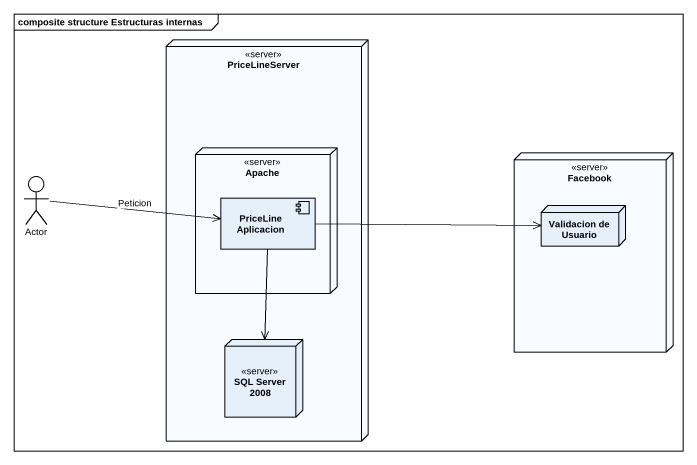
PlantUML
@startuml
mainframe composite structure Estructuras internas
node PriceLineServer <<server>> {
  node Apache <<server>> {
    component "PriceLine Aplicacion" as PriceLine_Aplicacion
  }
  node "SQL Server 2008" as SQL_Server_2008 <<server>>
}
node Facebook <<server>> {
  node "Validacion de Usuario" as Validacion_de_Usuario
}
actor "Actor" as Actor_
Actor_ -right-> PriceLine_Aplicacion : Peticion
PriceLine_Aplicacion -right-> Validacion_de_Usuario
PriceLine_Aplicacion --> SQL_Server_2008
@enduml
